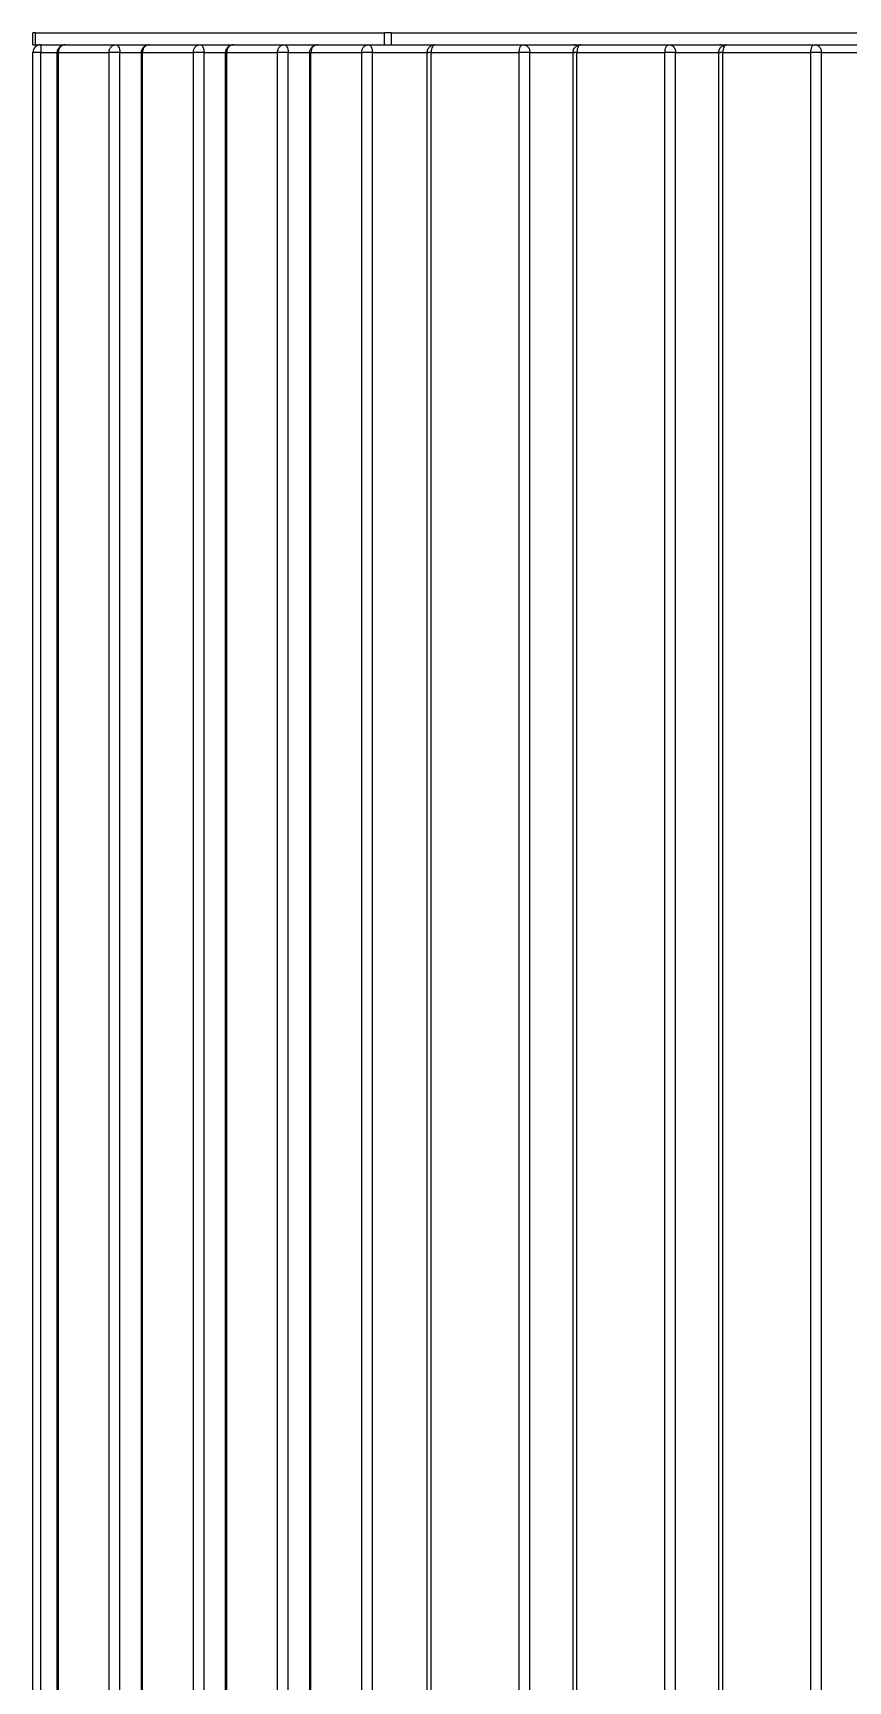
# Model space of a CAD drawing. Header units: millimetres. Extents: x 10366 to 13995, y 24552 to 29685.
# Drawn here: x 12555.9 to 12764.4, y 26530.7 to 26952.1 of the extents above; entities that cross this region are included whole.
import ezdxf

# ---------------------------------------------------------------- set-up
doc = ezdxf.new("R2010")
doc.units = ezdxf.units.MM
doc.header["$LTSCALE"] = 3
doc.layers.add('Default', color=7, linetype='Continuous')

msp = doc.modelspace()

# ---------------------------------------------------------------- linework, layer by layer
at = {"layer": 'Default'}
for p, q in [((12555.92, 26949.12), (12555.92, 26952.12)), ((12556.59, 26952.12), (12645.84, 26952.12)), ((12556.59, 26949.12), (12556.59, 26952.12)), ((12645.84, 26949.12), (12645.84, 26952.12)), ((12647.67, 26952.12), (12802.25, 26952.12)), ((12647.67, 26949.12), (12647.67, 26952.12)), ((12555.92, 26326.63), (12555.92, 26947.12)), ((12556.59, 26949.12), (12645.84, 26949.12)), ((12557.92, 26947.12), (12562.42, 26947.12)), ((12557.92, 26326.63), (12557.92, 26947.12)), ((12562.15, 26326.63), (12562.15, 26947.12)), ((12562.42, 26947.12), (12575.42, 26947.12)), ((12562.42, 26326.63), (12562.42, 26947.12)), ((12575.42, 26326.63), (12575.42, 26947.12)), ((12578.15, 26947.12), (12584.08, 26947.12)), ((12578.15, 26326.63), (12578.15, 26947.12)), ((12583.68, 26326.63), (12583.68, 26947.12)), ((12583.95, 26947.12), (12596.95, 26947.12)), ((12583.95, 26326.63), (12583.95, 26947.12)), ((12596.95, 26326.63), (12596.95, 26947.12)), ((12599.68, 26947.12), (12605.53, 26947.12)), ((12599.68, 26326.63), (12599.68, 26947.12)), ((12605.21, 26326.63), (12605.21, 26947.12)), ((12605.48, 26947.12), (12618.48, 26947.12)), ((12605.48, 26326.63), (12605.48, 26947.12)), ((12618.48, 26326.63), (12618.48, 26947.12)), ((12621.21, 26947.12), (12627.01, 26947.12)), ((12621.21, 26326.63), (12621.21, 26947.12)), ((12626.74, 26326.63), (12626.74, 26947.12)), ((12627.01, 26947.12), (12640.01, 26947.12)), ((12627.01, 26326.63), (12627.01, 26947.12)), ((12640.01, 26326.63), (12640.01, 26947.12)), ((12642.74, 26947.12), (12657.18, 26947.12)), ((12642.74, 26326.63), (12642.74, 26947.12)), ((12647.67, 26949.12), (12802.25, 26949.12)), ((12656.77, 26326.63), (12656.77, 26947.12)), ((12657.77, 26947.12), (12680.28, 26947.12)), ((12657.77, 26326.63), (12657.77, 26947.12)), ((12680.28, 26326.63), (12680.28, 26947.12)), ((12683.02, 26947.12), (12694.47, 26947.12)), ((12683.02, 26326.63), (12683.02, 26947.12)), ((12694.06, 26326.63), (12694.06, 26947.12)), ((12695.06, 26947.12), (12717.57, 26947.12)), ((12695.06, 26326.63), (12695.06, 26947.12)), ((12717.57, 26326.63), (12717.57, 26947.12)), ((12720.3, 26947.12), (12731.75, 26947.12)), ((12720.3, 26326.63), (12720.3, 26947.12)), ((12731.34, 26326.63), (12731.34, 26947.12)), ((12732.34, 26947.12), (12754.86, 26947.12)), ((12732.34, 26326.63), (12732.34, 26947.12)), ((12754.86, 26326.63), (12754.86, 26947.12)), ((12757.59, 26947.12), (12769.03, 26947.12)), ((12757.59, 26326.63), (12757.59, 26947.12))]:
    msp.add_line(p, q, dxfattribs=at)
for points in [[(12556.59, 26952.12, 0), (12555.92, 26952.12, 0)], [(12647.67, 26952.12, 0), (12645.84, 26952.12, 0)], [(12555.92, 26949.12, 0), (12555.92, 26949.12, 0), (12555.92, 26949.12, 0), (12555.92, 26949.12, 0), (12555.92, 26949.12, 0), (12555.92, 26949.12, 0), (12555.92, 26949.12, 0), (12555.92, 26949.12, 0), (12555.92, 26949.12, 0), (12555.92, 26949.12, 0), (12555.92, 26949.12, 0), (12555.92, 26949.12, 0), (12555.92, 26949.12, 0), (12555.93, 26949.12, 0), (12555.94, 26949.12, 0), (12555.99, 26949.12, 0), (12556.59, 26949.12, 0)], [(12557.92, 26947.12, 0), (12555.92, 26947.12, 0)], [(12557.92, 26949.12, 0), (12557.92, 26949.12, 0), (12557.92, 26949.12, 0), (12557.92, 26949.12, 0), (12557.92, 26949.12, 0), (12557.92, 26949.12, 0), (12557.92, 26949.12, 0), (12557.92, 26949.12, 0), (12557.92, 26949.12, 0), (12557.92, 26949.12, 0), (12557.92, 26949.12, 0), (12557.92, 26949.12, 0), (12557.92, 26949.12, 0), (12557.92, 26949.12, 0), (12557.92, 26949.11, 0), (12557.92, 26949.06, 0), (12557.92, 26948.88, 0), (12557.92, 26947.12, 0)], [(12562.15, 26947.12, 0), (12562.16, 26947.32, 0), (12562.19, 26947.52, 0), (12562.24, 26947.72, 0), (12562.31, 26947.91, 0), (12562.4, 26948.09, 0), (12562.51, 26948.26, 0), (12562.63, 26948.41, 0), (12562.76, 26948.56, 0), (12562.91, 26948.69, 0), (12563.07, 26948.8, 0), (12563.24, 26948.9, 0), (12563.41, 26948.98, 0), (12563.59, 26949.04, 0), (12563.78, 26949.09, 0), (12563.96, 26949.11, 0), (12564.15, 26949.12, 0)], [(12564.15, 26949.12, 0), (12564, 26949.11, 0), (12563.84, 26949.09, 0), (12563.68, 26949.04, 0), (12563.52, 26948.98, 0), (12563.36, 26948.9, 0), (12563.21, 26948.8, 0), (12563.06, 26948.67, 0), (12562.93, 26948.54, 0), (12562.81, 26948.38, 0), (12562.7, 26948.22, 0), (12562.61, 26948.04, 0), (12562.54, 26947.86, 0), (12562.49, 26947.67, 0), (12562.45, 26947.49, 0), (12562.42, 26947.12, 0)], [(12575.42, 26947.12, 0), (12575.45, 26947.49, 0), (12575.54, 26947.86, 0), (12575.61, 26948.04, 0), (12575.7, 26948.22, 0), (12575.81, 26948.38, 0), (12575.93, 26948.54, 0), (12576.06, 26948.67, 0), (12576.21, 26948.8, 0), (12576.36, 26948.9, 0), (12576.52, 26948.98, 0), (12576.68, 26949.04, 0), (12576.84, 26949.09, 0), (12577, 26949.11, 0), (12577.15, 26949.12, 0)], [(12578.15, 26947.12, 0), (12575.42, 26947.12, 0)], [(12577.15, 26949.12, 0), (12577.2, 26949.12, 0), (12577.24, 26949.11, 0), (12577.29, 26949.1, 0), (12577.38, 26949.07, 0), (12577.48, 26949.02, 0), (12577.57, 26948.94, 0), (12577.66, 26948.85, 0), (12577.74, 26948.74, 0), (12577.82, 26948.61, 0), (12577.96, 26948.3, 0), (12578.06, 26947.95, 0), (12578.13, 26947.58, 0), (12578.15, 26947.12, 0)], [(12583.68, 26947.12, 0), (12583.69, 26947.32, 0), (12583.72, 26947.52, 0), (12583.77, 26947.72, 0), (12583.84, 26947.91, 0), (12583.93, 26948.09, 0), (12584.03, 26948.26, 0), (12584.15, 26948.41, 0), (12584.29, 26948.56, 0), (12584.44, 26948.69, 0), (12584.6, 26948.8, 0), (12584.77, 26948.9, 0), (12584.94, 26948.98, 0), (12585.12, 26949.04, 0), (12585.31, 26949.09, 0), (12585.49, 26949.11, 0), (12585.68, 26949.12, 0)], [(12585.68, 26949.12, 0), (12585.53, 26949.11, 0), (12585.37, 26949.09, 0), (12585.21, 26949.04, 0), (12585.04, 26948.98, 0), (12584.89, 26948.9, 0), (12584.73, 26948.8, 0), (12584.59, 26948.67, 0), (12584.46, 26948.54, 0), (12584.34, 26948.38, 0), (12584.23, 26948.22, 0), (12584.14, 26948.04, 0), (12584.07, 26947.86, 0), (12584.02, 26947.67, 0), (12583.98, 26947.49, 0), (12583.95, 26947.12, 0)], [(12596.95, 26947.12, 0), (12596.98, 26947.49, 0), (12597.07, 26947.86, 0), (12597.14, 26948.04, 0), (12597.23, 26948.22, 0), (12597.34, 26948.38, 0), (12597.46, 26948.54, 0), (12597.59, 26948.67, 0), (12597.73, 26948.8, 0), (12597.89, 26948.9, 0), (12598.04, 26948.98, 0), (12598.21, 26949.04, 0), (12598.37, 26949.09, 0), (12598.53, 26949.11, 0), (12598.68, 26949.12, 0)], [(12599.68, 26947.12, 0), (12596.95, 26947.12, 0)], [(12598.68, 26949.12, 0), (12598.73, 26949.12, 0), (12598.77, 26949.11, 0), (12598.82, 26949.1, 0), (12598.91, 26949.07, 0), (12599, 26949.02, 0), (12599.1, 26948.94, 0), (12599.19, 26948.85, 0), (12599.27, 26948.74, 0), (12599.35, 26948.61, 0), (12599.49, 26948.3, 0), (12599.59, 26947.95, 0), (12599.66, 26947.58, 0), (12599.68, 26947.12, 0)], [(12605.21, 26947.12, 0), (12605.22, 26947.32, 0), (12605.25, 26947.52, 0), (12605.3, 26947.72, 0), (12605.37, 26947.91, 0), (12605.46, 26948.09, 0), (12605.56, 26948.26, 0), (12605.68, 26948.41, 0), (12605.82, 26948.56, 0), (12605.97, 26948.69, 0), (12606.13, 26948.8, 0), (12606.29, 26948.9, 0), (12606.47, 26948.98, 0), (12606.65, 26949.04, 0), (12606.84, 26949.09, 0), (12607.02, 26949.11, 0), (12607.21, 26949.12, 0)], [(12607.21, 26949.12, 0), (12607.06, 26949.11, 0), (12606.9, 26949.09, 0), (12606.73, 26949.04, 0), (12606.57, 26948.98, 0), (12606.42, 26948.9, 0), (12606.26, 26948.8, 0), (12606.12, 26948.67, 0), (12605.99, 26948.54, 0), (12605.87, 26948.38, 0), (12605.76, 26948.22, 0), (12605.67, 26948.04, 0), (12605.6, 26947.86, 0), (12605.55, 26947.67, 0), (12605.51, 26947.49, 0), (12605.48, 26947.12, 0)], [(12618.48, 26947.12, 0), (12618.51, 26947.49, 0), (12618.6, 26947.86, 0), (12618.67, 26948.04, 0), (12618.76, 26948.22, 0), (12618.87, 26948.38, 0), (12618.99, 26948.54, 0), (12619.12, 26948.67, 0), (12619.26, 26948.8, 0), (12619.42, 26948.9, 0), (12619.57, 26948.98, 0), (12619.73, 26949.04, 0), (12619.9, 26949.09, 0), (12620.06, 26949.11, 0), (12620.21, 26949.12, 0)], [(12621.21, 26947.12, 0), (12618.48, 26947.12, 0)], [(12620.21, 26949.12, 0), (12620.26, 26949.12, 0), (12620.3, 26949.11, 0), (12620.35, 26949.1, 0), (12620.44, 26949.07, 0), (12620.53, 26949.02, 0), (12620.63, 26948.94, 0), (12620.72, 26948.85, 0), (12620.8, 26948.74, 0), (12620.88, 26948.61, 0), (12621.02, 26948.3, 0), (12621.12, 26947.95, 0), (12621.18, 26947.58, 0), (12621.21, 26947.12, 0)], [(12626.74, 26947.12, 0), (12626.75, 26947.32, 0), (12626.78, 26947.52, 0), (12626.83, 26947.72, 0), (12626.9, 26947.91, 0), (12626.99, 26948.09, 0), (12627.09, 26948.26, 0), (12627.21, 26948.41, 0), (12627.35, 26948.56, 0), (12627.5, 26948.69, 0), (12627.66, 26948.8, 0), (12627.82, 26948.9, 0), (12628, 26948.98, 0), (12628.18, 26949.04, 0), (12628.37, 26949.09, 0), (12628.55, 26949.11, 0), (12628.74, 26949.12, 0)], [(12628.74, 26949.12, 0), (12628.58, 26949.11, 0), (12628.43, 26949.09, 0), (12628.26, 26949.04, 0), (12628.1, 26948.98, 0), (12627.94, 26948.9, 0), (12627.79, 26948.8, 0), (12627.65, 26948.67, 0), (12627.52, 26948.54, 0), (12627.4, 26948.38, 0), (12627.29, 26948.22, 0), (12627.2, 26948.04, 0), (12627.13, 26947.86, 0), (12627.08, 26947.67, 0), (12627.04, 26947.49, 0), (12627.01, 26947.12, 0)], [(12640.01, 26947.12, 0), (12640.04, 26947.49, 0), (12640.13, 26947.86, 0), (12640.2, 26948.04, 0), (12640.29, 26948.22, 0), (12640.4, 26948.38, 0), (12640.52, 26948.54, 0), (12640.65, 26948.67, 0), (12640.79, 26948.8, 0), (12640.94, 26948.9, 0), (12641.1, 26948.98, 0), (12641.26, 26949.04, 0), (12641.43, 26949.09, 0), (12641.58, 26949.11, 0), (12641.74, 26949.12, 0)], [(12642.74, 26947.12, 0), (12640.01, 26947.12, 0)], [(12641.74, 26949.12, 0), (12641.79, 26949.12, 0), (12641.83, 26949.11, 0), (12641.88, 26949.1, 0), (12641.97, 26949.07, 0), (12642.06, 26949.02, 0), (12642.15, 26948.94, 0), (12642.24, 26948.85, 0), (12642.33, 26948.74, 0), (12642.41, 26948.61, 0), (12642.55, 26948.3, 0), (12642.65, 26947.95, 0), (12642.71, 26947.58, 0), (12642.74, 26947.12, 0)], [(12645.84, 26949.12, 0), (12647.67, 26949.12, 0)], [(12656.77, 26947.12, 0), (12656.78, 26947.33, 0), (12656.81, 26947.53, 0), (12656.86, 26947.73, 0), (12656.94, 26947.93, 0), (12657.03, 26948.11, 0), (12657.14, 26948.28, 0), (12657.26, 26948.43, 0), (12657.39, 26948.58, 0), (12657.54, 26948.7, 0), (12657.7, 26948.81, 0), (12657.87, 26948.91, 0), (12658.04, 26948.99, 0), (12658.22, 26949.05, 0), (12658.4, 26949.09, 0), (12658.58, 26949.11, 0), (12658.77, 26949.12, 0)], [(12657.77, 26947.12, 0), (12656.83, 26947.12, 0), (12656.77, 26947.12, 0), (12656.77, 26947.12, 0), (12656.77, 26947.12, 0), (12656.77, 26947.12, 0), (12656.77, 26947.12, 0), (12656.77, 26947.12, 0), (12656.77, 26947.12, 0), (12656.77, 26947.12, 0), (12656.77, 26947.12, 0), (12656.77, 26947.12, 0), (12656.77, 26947.12, 0), (12656.77, 26947.12, 0), (12656.77, 26947.12, 0), (12656.77, 26947.12, 0), (12656.77, 26947.12, 0), (12656.77, 26947.12, 0), (12656.77, 26947.12, 0), (12656.77, 26947.12, 0), (12656.77, 26947.12, 0), (12656.77, 26947.12, 0), (12656.78, 26947.12, 0), (12656.83, 26947.12, 0), (12657.03, 26947.12, 0)], [(12658.77, 26949.12, 0), (12658.72, 26949.12, 0), (12658.68, 26949.11, 0), (12658.63, 26949.1, 0), (12658.54, 26949.07, 0), (12658.44, 26949.02, 0), (12658.35, 26948.94, 0), (12658.26, 26948.85, 0), (12658.18, 26948.74, 0), (12658.1, 26948.61, 0), (12657.96, 26948.3, 0), (12657.86, 26947.95, 0), (12657.79, 26947.58, 0), (12657.77, 26947.12, 0)], [(12680.28, 26947.12, 0), (12680.3, 26947.49, 0), (12680.35, 26947.86, 0), (12680.45, 26948.22, 0), (12680.58, 26948.54, 0), (12680.65, 26948.67, 0), (12680.74, 26948.8, 0), (12680.82, 26948.9, 0), (12680.91, 26948.98, 0), (12681.01, 26949.04, 0), (12681.1, 26949.09, 0), (12681.15, 26949.1, 0), (12681.19, 26949.11, 0), (12681.24, 26949.12, 0), (12681.28, 26949.12, 0)], [(12683.02, 26947.12, 0), (12680.28, 26947.12, 0)], [(12681.28, 26949.12, 0), (12681.44, 26949.11, 0), (12681.6, 26949.09, 0), (12681.76, 26949.04, 0), (12681.92, 26948.98, 0), (12682.08, 26948.9, 0), (12682.23, 26948.8, 0), (12682.37, 26948.67, 0), (12682.51, 26948.54, 0), (12682.63, 26948.38, 0), (12682.73, 26948.22, 0), (12682.82, 26948.04, 0), (12682.89, 26947.86, 0), (12682.95, 26947.67, 0), (12682.99, 26947.49, 0), (12683.02, 26947.12, 0)], [(12694.06, 26947.12, 0), (12694.07, 26947.33, 0), (12694.1, 26947.53, 0), (12694.15, 26947.73, 0), (12694.22, 26947.93, 0), (12694.32, 26948.11, 0), (12694.43, 26948.28, 0), (12694.55, 26948.43, 0), (12694.68, 26948.58, 0), (12694.83, 26948.7, 0), (12694.99, 26948.81, 0), (12695.16, 26948.91, 0), (12695.33, 26948.99, 0), (12695.51, 26949.05, 0), (12695.69, 26949.09, 0), (12695.87, 26949.11, 0), (12696.06, 26949.12, 0)], [(12695.06, 26947.12, 0), (12694.12, 26947.12, 0), (12694.06, 26947.12, 0), (12694.06, 26947.12, 0), (12694.06, 26947.12, 0), (12694.06, 26947.12, 0), (12694.06, 26947.12, 0), (12694.06, 26947.12, 0), (12694.06, 26947.12, 0), (12694.06, 26947.12, 0), (12694.06, 26947.12, 0), (12694.06, 26947.12, 0), (12694.06, 26947.12, 0), (12694.06, 26947.12, 0), (12694.06, 26947.12, 0), (12694.06, 26947.12, 0), (12694.06, 26947.12, 0), (12694.06, 26947.12, 0), (12694.06, 26947.12, 0), (12694.06, 26947.12, 0), (12694.06, 26947.12, 0), (12694.06, 26947.12, 0), (12694.07, 26947.12, 0), (12694.12, 26947.12, 0), (12694.32, 26947.12, 0)], [(12695.32, 26948.72, 0), (12695.2, 26948.82, 0), (12695.07, 26948.9, 0), (12694.94, 26948.97, 0), (12694.81, 26949.03, 0), (12694.68, 26949.07, 0), (12694.54, 26949.1, 0), (12694.41, 26949.12, 0), (12694.28, 26949.12, 0)], [(12694.28, 26949.12, 0), (12694.61, 26949.09, 0), (12694.93, 26949.01, 0), (12695.23, 26948.88, 0), (12695.51, 26948.7, 0)], [(12696.06, 26949.12, 0), (12696.01, 26949.12, 0), (12695.97, 26949.11, 0), (12695.92, 26949.1, 0), (12695.83, 26949.07, 0), (12695.73, 26949.02, 0), (12695.64, 26948.94, 0), (12695.55, 26948.85, 0), (12695.47, 26948.74, 0), (12695.39, 26948.61, 0), (12695.25, 26948.3, 0), (12695.15, 26947.95, 0), (12695.08, 26947.58, 0), (12695.06, 26947.12, 0)], [(12717.57, 26947.12, 0), (12717.59, 26947.49, 0), (12717.64, 26947.86, 0), (12717.74, 26948.22, 0), (12717.87, 26948.54, 0), (12717.94, 26948.67, 0), (12718.03, 26948.8, 0), (12718.11, 26948.9, 0), (12718.2, 26948.98, 0), (12718.3, 26949.04, 0), (12718.39, 26949.09, 0), (12718.44, 26949.1, 0), (12718.48, 26949.11, 0), (12718.53, 26949.12, 0), (12718.57, 26949.12, 0)], [(12720.3, 26947.12, 0), (12717.57, 26947.12, 0)], [(12718.57, 26949.12, 0), (12718.73, 26949.11, 0), (12718.89, 26949.09, 0), (12719.05, 26949.04, 0), (12719.21, 26948.98, 0), (12719.37, 26948.9, 0), (12719.52, 26948.8, 0), (12719.66, 26948.67, 0), (12719.8, 26948.54, 0), (12719.92, 26948.38, 0), (12720.02, 26948.22, 0), (12720.11, 26948.04, 0), (12720.18, 26947.86, 0), (12720.24, 26947.67, 0), (12720.28, 26947.49, 0), (12720.3, 26947.12, 0)], [(12731.34, 26947.12, 0), (12731.36, 26947.33, 0), (12731.39, 26947.53, 0), (12731.44, 26947.73, 0), (12731.51, 26947.93, 0), (12731.61, 26948.11, 0), (12731.72, 26948.28, 0), (12731.84, 26948.43, 0), (12731.97, 26948.58, 0), (12732.12, 26948.7, 0), (12732.28, 26948.81, 0), (12732.45, 26948.91, 0), (12732.62, 26948.99, 0), (12732.8, 26949.05, 0), (12732.97, 26949.09, 0), (12733.16, 26949.11, 0), (12733.34, 26949.12, 0)], [(12732.34, 26947.12, 0), (12731.41, 26947.12, 0), (12731.35, 26947.12, 0), (12731.34, 26947.12, 0), (12731.34, 26947.12, 0), (12731.34, 26947.12, 0), (12731.34, 26947.12, 0), (12731.34, 26947.12, 0), (12731.34, 26947.12, 0), (12731.34, 26947.12, 0), (12731.34, 26947.12, 0), (12731.34, 26947.12, 0), (12731.34, 26947.12, 0), (12731.34, 26947.12, 0), (12731.34, 26947.12, 0), (12731.34, 26947.12, 0), (12731.34, 26947.12, 0), (12731.34, 26947.12, 0), (12731.34, 26947.12, 0), (12731.35, 26947.12, 0), (12731.35, 26947.12, 0), (12731.35, 26947.12, 0), (12731.36, 26947.12, 0), (12731.41, 26947.12, 0), (12731.61, 26947.12, 0)], [(12732.61, 26948.73, 0), (12732.49, 26948.82, 0), (12732.36, 26948.9, 0), (12732.23, 26948.97, 0), (12732.1, 26949.03, 0), (12731.96, 26949.07, 0), (12731.83, 26949.1, 0), (12731.7, 26949.12, 0), (12731.57, 26949.12, 0)], [(12731.57, 26949.12, 0), (12731.9, 26949.09, 0), (12732.22, 26949.01, 0), (12732.52, 26948.89, 0), (12732.79, 26948.7, 0)], [(12733.34, 26949.12, 0), (12733.3, 26949.12, 0), (12733.26, 26949.11, 0), (12733.21, 26949.1, 0), (12733.12, 26949.07, 0), (12733.02, 26949.02, 0), (12732.93, 26948.94, 0), (12732.84, 26948.85, 0), (12732.76, 26948.74, 0), (12732.68, 26948.61, 0), (12732.54, 26948.3, 0), (12732.43, 26947.95, 0), (12732.37, 26947.58, 0), (12732.34, 26947.12, 0)], [(12754.86, 26947.12, 0), (12754.88, 26947.49, 0), (12754.93, 26947.86, 0), (12755.02, 26948.22, 0), (12755.15, 26948.54, 0), (12755.23, 26948.67, 0), (12755.31, 26948.8, 0), (12755.4, 26948.9, 0), (12755.49, 26948.98, 0), (12755.59, 26949.04, 0), (12755.68, 26949.09, 0), (12755.73, 26949.1, 0), (12755.77, 26949.11, 0), (12755.82, 26949.12, 0), (12755.86, 26949.12, 0)], [(12757.59, 26947.12, 0), (12754.86, 26947.12, 0)], [(12755.86, 26949.12, 0), (12756.02, 26949.11, 0), (12756.18, 26949.09, 0), (12756.34, 26949.04, 0), (12756.5, 26948.98, 0), (12756.66, 26948.9, 0), (12756.81, 26948.8, 0), (12756.95, 26948.67, 0), (12757.09, 26948.54, 0), (12757.21, 26948.38, 0), (12757.31, 26948.22, 0), (12757.4, 26948.04, 0), (12757.47, 26947.86, 0), (12757.53, 26947.67, 0), (12757.56, 26947.49, 0), (12757.59, 26947.12, 0)]]:
    msp.add_polyline3d(points, dxfattribs=at)
msp.add_arc((12557.92, 26947.12), 2, 90, 180, dxfattribs=at)

doc.saveas('drawing.dxf')
